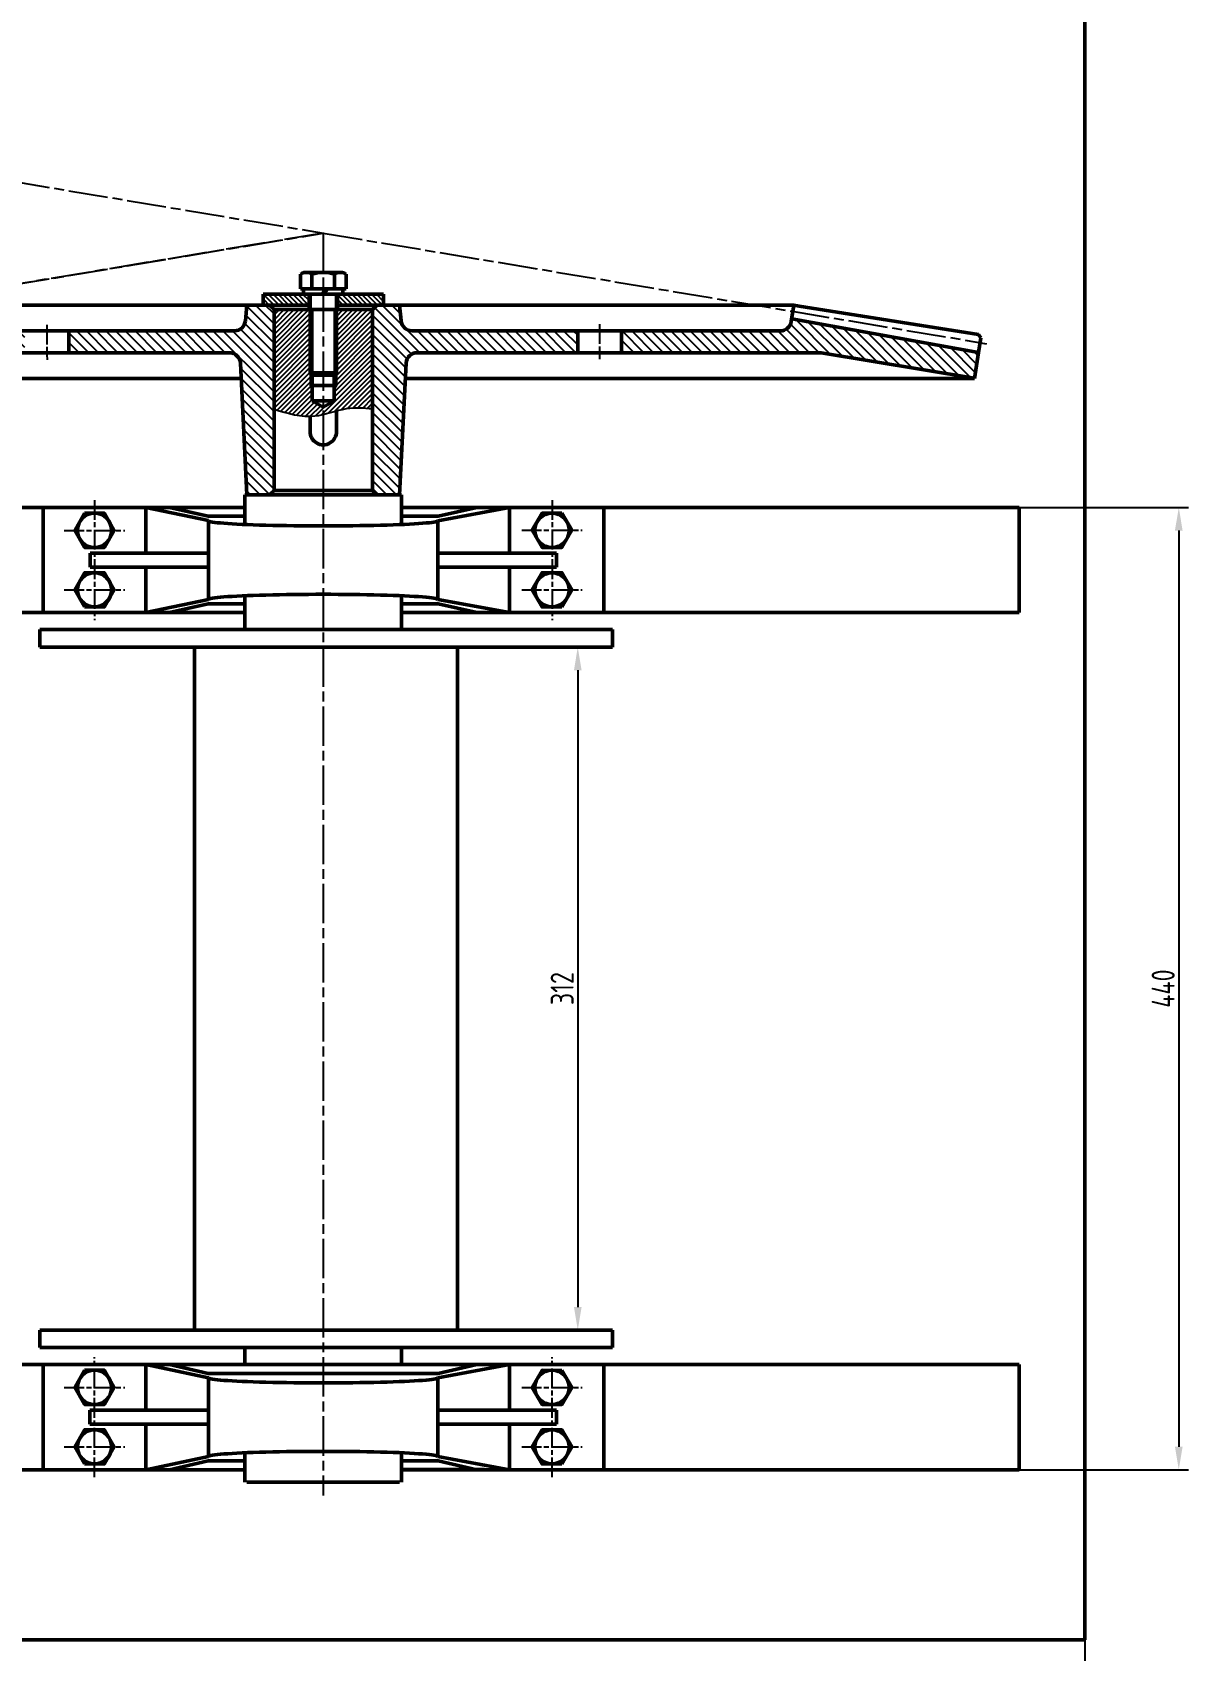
# Model space of a CAD drawing. Header units: millimetres. Extents: x -2161 to -582, y -4625 to -3434.
# Drawn here: x -1771.7 to -1595.8, y -4225 to -3978.8 of the extents above; entities that cross this region are included whole.
import ezdxf

# ---------------------------------------------------------------- set-up
doc = ezdxf.new("R2010")
doc.units = ezdxf.units.MM
doc.header["$LTSCALE"] = 0.5
doc.linetypes.add('AM_ISO08W050', pattern=[18, 12, -1.5, 3, -1.5])
doc.linetypes.add('AM_ISO08W050x2', pattern=[9, 6, -0.75, 1.5, -0.75])
for name, color, linetype, lineweight in [('AM_0', 7, 'Continuous', 50), ('AM_0N', 7, 'Continuous', 50), ('AM_4', 3, 'Continuous', 25), ('AM_4N', 3, 'Continuous', 25), ('AM_7', 4, 'AM_ISO08W050', 25), ('Đường tâm', 4, 'AM_ISO08W050', 25)]:
    doc.layers.add(name, color=color, linetype=linetype, lineweight=lineweight)
doc.styles.add('MyTemplate', font='tcvn+7284-2003i.ttf', dxfattribs={"width": 0.8, "height": 3.5})
doc.dimstyles.new('Copy of MyTemplate', dxfattribs={"dimtxt": 3.5, "dimasz": 3.5, "dimexe": 1.5, "dimexo": 0, "dimtad": 1, "dimtoh": 1, "dimdec": 0, "dimlfac": 3.003, "dimdsep": 46, "dimtxsty": 'MyTemplate', "dimcen": 5, "dimclrd": 3, "dimclre": 3, "dimclrt": 1, "dimadec": 0, "dimazin": 0, "dimtfac": 1, "dimtdec": 0, "dimtmove": 0, "dimatfit": 3, "dimfxl": 1, "dimlwd": 25, "dimlwe": 25, "dimarcsym": 0})

# ---------------------------------------------------------------- blocks, each defined once
blk = doc.blocks.new('*D10')
at = {"layer": 'AM_0', "color": 3, "lineweight": 25, "transparency": 16777216}
for p, q in [((-2027.88, -4223.3), (-2027.88, -4242.95)), ((-1611.61, -4223.3), (-1611.61, -4242.95)), ((-2024.38, -4241.45), (-1615.11, -4241.45))]:
    blk.add_line(p, q, dxfattribs=at)
at = {"layer": 'AM_0', "color": 3, "transparency": 16777216}
for points in [[(-2024.38, -4240.87), (-2024.38, -4242.04), (-2027.88, -4241.45)], [(-1615.11, -4240.87), (-1615.11, -4242.04), (-1611.61, -4241.45)]]:
    blk.add_solid(points, dxfattribs=at)
at = {"layer": 'Defpoints', "color": 0, "transparency": 16777216}
for p in [(-2027.88, -4223.3), (-1611.61, -4223.3), (-1611.61, -4241.45)]:
    blk.add_point(p, dxfattribs=at)
at = {"layer": 'AM_0', "color": 1, "transparency": 16777216, "insert": (-1819.74, -4239.08), "char_height": 3.5, "attachment_point": 5, "style": 'MyTemplate'}
blk.add_mtext('1250', dxfattribs=at)
blk = doc.blocks.new('*D11')
at = {"layer": 'AM_0', "color": 3, "lineweight": 25, "transparency": 16777216}
for p, q in [((-1621.6, -4051.07), (-1595.8, -4051.07)), ((-1597.3, -4054.57), (-1597.3, -4193.94)), ((-1621.6, -4197.44), (-1595.8, -4197.44))]:
    blk.add_line(p, q, dxfattribs=at)
at = {"layer": 'AM_0', "color": 3, "transparency": 16777216}
for points in [[(-1597.89, -4054.57), (-1596.72, -4054.57), (-1597.3, -4051.07)], [(-1597.89, -4193.94), (-1596.72, -4193.94), (-1597.3, -4197.44)]]:
    blk.add_solid(points, dxfattribs=at)
at = {"layer": 'Defpoints', "color": 0, "transparency": 16777216}
for p in [(-1621.6, -4051.07), (-1621.6, -4197.44), (-1597.3, -4197.44)]:
    blk.add_point(p, dxfattribs=at)
at = {"layer": 'AM_0', "color": 1, "transparency": 16777216, "insert": (-1599.68, -4124.25), "char_height": 3.5, "attachment_point": 5, "rotation": 90, "style": 'MyTemplate'}
blk.add_mtext('440', dxfattribs=at)
blk = doc.blocks.new('*D12')
at = {"layer": 'AM_0', "color": 3, "lineweight": 25, "transparency": 16777216}
for p, q in [((-1707.04, -4072.31), (-1687.24, -4072.31)), ((-1688.74, -4075.81), (-1688.74, -4172.7)), ((-1707.04, -4176.2), (-1687.24, -4176.2))]:
    blk.add_line(p, q, dxfattribs=at)
at = {"layer": 'AM_0', "color": 3, "transparency": 16777216}
for points in [[(-1689.32, -4075.81), (-1688.16, -4075.81), (-1688.74, -4072.31)], [(-1689.32, -4172.7), (-1688.16, -4172.7), (-1688.74, -4176.2)]]:
    blk.add_solid(points, dxfattribs=at)
at = {"layer": 'Defpoints', "color": 0, "transparency": 16777216}
for p in [(-1707.04, -4072.31), (-1707.04, -4176.2), (-1688.74, -4176.2)]:
    blk.add_point(p, dxfattribs=at)
at = {"layer": 'AM_0', "color": 1, "transparency": 16777216, "insert": (-1691.11, -4124.25), "char_height": 3.5, "attachment_point": 5, "rotation": 90, "style": 'MyTemplate'}
blk.add_mtext('312', dxfattribs=at)

msp = doc.modelspace()

# ---------------------------------------------------------------- hatches: boundary and pattern name
h = msp.add_hatch()
h.set_pattern_fill('ANSI31', color=1, scale=0.1665, angle=90)
h.set_pattern_definition([(135, (-1519.25647, -4030.35047), (-0.3738032, -0.3738032), [])])
h.paths.add_polyline_path([(-1736.62, -4018.62), (-1736.62, -4020.28), (-1729.62, -4020.28), (-1729.62, -4018.62)])
h.paths.add_polyline_path([(-1725.29, -4018.62), (-1725.29, -4020.28), (-1718.3, -4020.28), (-1718.3, -4018.62)])
h = msp.add_hatch()
h.set_pattern_fill('ANSI31', color=1, scale=0.33, angle=90)
h.paths.add_polyline_path([(-1772.84, -4024.18), (-1772.84, -4027.51), (-1802.94, -4027.51, 0.0413), (-1803.21, -4027.53), (-1826.52, -4031.42), (-1827.14, -4027.47), (-1798.73, -4022.35), (-1798.66, -4022.78, 0.368919), (-1797.02, -4024.18)])
h.paths.add_polyline_path([(-1766.18, -4024.18), (-1766.18, -4027.51), (-1741.74, -4027.51, -0.399656), (-1740.07, -4029.09), (-1739.07, -4049.15), (-1735.62, -4049.15), (-1734.95, -4048.48), (-1734.95, -4020.95), (-1735.62, -4020.28), (-1739.07, -4020.28), (-1739.31, -4022.68, -0.385314), (-1740.97, -4024.18)])
h.paths.add_polyline_path([(-1713.95, -4024.18, -0.385314), (-1715.61, -4022.68), (-1715.85, -4020.28), (-1719.3, -4020.28), (-1719.97, -4020.95), (-1719.97, -4048.48), (-1719.3, -4049.15), (-1715.85, -4049.15), (-1714.84, -4029.09, -0.399656), (-1713.18, -4027.51), (-1688.74, -4027.51), (-1688.74, -4024.18)])
h.paths.add_polyline_path([(-1682.08, -4024.18), (-1682.08, -4027.51), (-1651.98, -4027.51, -0.0413), (-1651.7, -4027.53), (-1628.4, -4031.42), (-1627.78, -4027.47), (-1656.19, -4022.35), (-1656.26, -4022.78, -0.368919), (-1657.9, -4024.18)])
h = msp.add_hatch()
h.set_pattern_fill('ANSI31', color=1, scale=0.1665)
h.set_pattern_definition([(45, (-1519.25647, -4030.35047), (-0.3738032, 0.3738032), [])])
edge = h.paths.add_edge_path()
edge.add_spline(control_points=[(-1734.95, -4036.12), (-1732.87, -4036.74), (-1729.15, -4037.86), (-1724.28, -4035.71), (-1721.29, -4035.93), (-1719.97, -4036.02)], knot_values=[0, 0, 0, 0, 18.865874, 33.77377, 45.64077, 45.64077, 45.64077, 45.64077], degree=3, periodic=0)
edge.add_line((-1719.97, -4036.02), (-1719.97, -4020.95))
edge.add_line((-1719.97, -4020.95), (-1725.29, -4020.95))
edge.add_line((-1725.29, -4020.95), (-1725.29, -4021.07))
edge.add_line((-1725.29, -4021.07), (-1725.46, -4021.16))
edge.add_line((-1725.46, -4021.16), (-1725.46, -4030.58))
edge.add_line((-1725.46, -4030.58), (-1725.46, -4032.49))
edge.add_line((-1725.46, -4032.49), (-1725.78, -4033.07))
edge.add_line((-1725.78, -4033.07), (-1725.78, -4034.82))
edge.add_line((-1725.78, -4034.82), (-1727.46, -4035.79))
edge.add_line((-1727.46, -4035.79), (-1729.14, -4034.82))
edge.add_line((-1729.14, -4034.82), (-1729.14, -4033.07))
edge.add_line((-1729.14, -4033.07), (-1729.46, -4032.49))
edge.add_line((-1729.46, -4032.49), (-1729.46, -4030.58))
edge.add_line((-1729.46, -4030.58), (-1729.46, -4021.16))
edge.add_line((-1729.46, -4021.16), (-1729.62, -4021.07))
edge.add_line((-1729.62, -4021.07), (-1729.62, -4020.95))
edge.add_line((-1729.62, -4020.95), (-1734.95, -4020.95))
edge.add_line((-1734.95, -4020.95), (-1734.95, -4036.12))

# ---------------------------------------------------------------- linework, layer by layer
msp.add_line((-1682.08, -4024.18), (-1688.74, -4024.18))
at = {"layer": 'AM_0'}
for p, q in [((-1611.61, -4223.3), (-1611.61, -3823.7)), ((-1736.62, -4020.28), (-1736.62, -4018.62)), ((-1736.62, -4018.62), (-1718.3, -4018.62)), ((-1729.62, -4018.62), (-1729.62, -4021.07)), ((-1725.46, -4018.62), (-1729.46, -4018.62)), ((-1729.46, -4018.62), (-1729.46, -4020.95)), ((-1728.61, -4017.78), (-1726.31, -4017.78)), ((-1726.79, -4018.62), (-1727.46, -4018.62)), ((-1725.46, -4020.95), (-1725.46, -4018.62)), ((-1725.29, -4018.62), (-1725.29, -4021.07)), ((-1718.3, -4018.62), (-1718.3, -4020.28)), ((-1799.06, -4020.28), (-1729.62, -4020.28)), ((-1766.18, -4020.25), (-1766.18, -4020.28)), ((-1739.07, -4020.28), (-1739.74, -4020.28)), ((-1739.31, -4022.68), (-1739.07, -4020.28)), ((-1729.62, -4020.28), (-1736.62, -4020.28)), ((-1734.95, -4020.95), (-1735.62, -4020.28)), ((-1734.95, -4020.95), (-1734.95, -4048.48)), ((-1734.95, -4020.95), (-1729.62, -4020.95)), ((-1729.46, -4021.16), (-1729.62, -4021.07)), ((-1729.46, -4020.95), (-1727.46, -4020.95)), ((-1725.46, -4020.95), (-1727.46, -4020.95)), ((-1725.46, -4021.16), (-1725.29, -4021.07)), ((-1655.86, -4020.28), (-1725.29, -4020.28)), ((-1719.97, -4020.95), (-1725.29, -4020.95)), ((-1719.97, -4020.95), (-1719.3, -4020.28)), ((-1719.97, -4020.95), (-1719.97, -4048.48)), ((-1715.85, -4020.28), (-1715.18, -4020.28)), ((-1715.61, -4022.68), (-1715.85, -4020.28)), ((-1688.74, -4020.25), (-1688.74, -4020.28)), ((-1682.08, -4020.25), (-1682.08, -4020.28)), ((-1655.86, -4020.28), (-1656.26, -4022.78)), ((-1627.78, -4027.47), (-1656.19, -4022.35)), ((-1655.86, -4020.28), (-1655.06, -4020.41)), ((-1627.76, -4024.74), (-1655.06, -4020.41)), ((-1740.97, -4024.18), (-1797.02, -4024.18)), ((-1766.18, -4024.18), (-1766.18, -4027.51)), ((-1713.95, -4024.18), (-1657.9, -4024.18)), ((-1688.74, -4024.18), (-1688.74, -4027.51)), ((-1682.08, -4024.18), (-1682.08, -4027.51)), ((-1627.76, -4024.74), (-1627.4, -4025.24)), ((-1741.74, -4027.51), (-1802.94, -4027.51)), ((-1713.18, -4027.51), (-1651.98, -4027.51)), ((-1627.78, -4027.47), (-1628.4, -4031.42)), ((-1627.4, -4025.24), (-1627.78, -4027.47)), ((-1740.07, -4029.09), (-1739.07, -4049.15)), ((-1714.84, -4029.09), (-1715.85, -4049.15)), ((-1651.7, -4027.53), (-1628.43, -4031.41)), ((-1826.52, -4031.42), (-1739.96, -4031.42)), ((-1766.18, -4031.42), (-1766.18, -4031.45)), ((-1729.14, -4030.9), (-1729.14, -4034.82)), ((-1725.78, -4030.9), (-1725.78, -4034.82)), ((-1628.4, -4031.42), (-1714.96, -4031.42)), ((-1688.74, -4031.42), (-1688.74, -4031.45)), ((-1682.08, -4031.42), (-1682.08, -4031.45)), ((-1725.46, -4032.49), (-1729.46, -4032.49)), ((-1727.46, -4035.79), (-1729.14, -4034.82)), ((-1725.78, -4034.82), (-1729.14, -4034.82)), ((-1727.46, -4035.79), (-1725.78, -4034.82)), ((-1729.46, -4037.19), (-1729.46, -4039.6)), ((-1725.46, -4036.36), (-1725.46, -4039.6)), ((-1715.54, -4049.15), (-1739.37, -4049.15)), ((-1739.37, -4049.15), (-1739.37, -4053.64)), ((-1739.07, -4049.15), (-1727.46, -4049.15)), ((-1734.95, -4048.48), (-1735.62, -4049.15)), ((-1734.95, -4048.48), (-1727.46, -4048.48)), ((-1719.97, -4048.48), (-1727.46, -4048.48)), ((-1715.85, -4049.15), (-1727.46, -4049.15)), ((-1727.46, -4049.15), (-1719.97, -4049.15)), ((-1719.94, -4048.48), (-1727.44, -4048.48)), ((-1715.82, -4049.15), (-1727.44, -4049.15)), ((-1719.97, -4048.48), (-1719.3, -4049.15)), ((-1719.94, -4048.48), (-1719.28, -4049.15)), ((-1715.54, -4049.15), (-1715.54, -4053.64)), ((-1770.08, -4051.07), (-1829.75, -4051.07)), ((-1770.08, -4051.07), (-1754.43, -4051.07)), ((-1770.08, -4067.05), (-1770.08, -4051.07)), ((-1744.9, -4053.06), (-1754.43, -4051.07)), ((-1754.43, -4051.07), (-1739.37, -4051.07)), ((-1754.43, -4058), (-1754.43, -4051.07)), ((-1739.37, -4051.07), (-1750.84, -4051.07)), ((-1750.84, -4051.07), (-1744.95, -4052.4)), ((-1715.54, -4051.07), (-1699.15, -4051.07)), ((-1702.91, -4051.08), (-1715.54, -4051.08)), ((-1699.15, -4051.07), (-1710.02, -4053.07)), ((-1704.08, -4051.07), (-1709.96, -4052.4)), ((-1684.77, -4051.07), (-1699.15, -4051.07)), ((-1699.15, -4051.07), (-1684.77, -4051.07)), ((-1699.15, -4058), (-1699.15, -4051.07)), ((-1684.77, -4051.07), (-1684.77, -4051.07)), ((-1684.77, -4067.05), (-1684.77, -4051.07)), ((-1684.77, -4051.07), (-1621.6, -4051.07)), ((-1621.6, -4051.07), (-1621.6, -4067.05)), ((-1744.95, -4052.4), (-1739.37, -4052.4)), ((-1744.9, -4053.06), (-1744.9, -4065.06)), ((-1715.54, -4052.4), (-1709.96, -4052.4)), ((-1710.02, -4065.06), (-1710.02, -4053.07)), ((-1762.9, -4058), (-1744.9, -4058)), ((-1762.9, -4060.13), (-1762.9, -4058)), ((-1755.73, -4058), (-1755.76, -4058)), ((-1744.9, -4058), (-1744.9, -4059.06)), ((-1744.9, -4059.06), (-1744.9, -4060.13)), ((-1691.96, -4058), (-1710.02, -4058)), ((-1710.02, -4058), (-1710.02, -4059.06)), ((-1710.02, -4058), (-1699.15, -4058)), ((-1710.02, -4059.06), (-1710.02, -4060.13)), ((-1699.15, -4058), (-1691.96, -4058)), ((-1699.15, -4058), (-1699.15, -4058)), ((-1699.15, -4058), (-1699.15, -4058)), ((-1691.96, -4058), (-1691.96, -4059.06)), ((-1691.96, -4059.06), (-1691.96, -4060.13)), ((-1744.9, -4060.13), (-1762.9, -4060.13)), ((-1755.76, -4060.13), (-1744.9, -4060.13)), ((-1754.43, -4067.05), (-1754.43, -4060.13)), ((-1744.9, -4060.13), (-1744.9, -4060.13)), ((-1710.02, -4060.13), (-1691.96, -4060.13)), ((-1710.02, -4060.13), (-1710.02, -4060.13)), ((-1699.15, -4060.13), (-1710.02, -4060.13)), ((-1699.15, -4067.05), (-1699.15, -4060.13)), ((-1699.15, -4060.13), (-1699.15, -4060.13)), ((-1691.96, -4060.13), (-1699.15, -4060.13)), ((-1691.96, -4060.13), (-1691.96, -4060.13)), ((-1754.43, -4067.05), (-1744.9, -4065.06)), ((-1750.83, -4067.05), (-1744.95, -4065.73)), ((-1744.95, -4065.73), (-1739.37, -4065.72)), ((-1739.37, -4064.48), (-1739.37, -4068.94)), ((-1715.54, -4064.48), (-1715.54, -4069.64)), ((-1715.54, -4065.72), (-1709.96, -4065.72)), ((-1710.02, -4065.06), (-1699.15, -4067.05)), ((-1704.08, -4067.05), (-1709.96, -4065.72)), ((-1770.08, -4067.05), (-1832.06, -4067.05)), ((-1739.37, -4067.05), (-1770.08, -4067.05)), ((-1770.08, -4067.05), (-1770.08, -4067.05)), ((-1770.08, -4067.05), (-1754.43, -4067.05)), ((-1750.84, -4067.04), (-1739.37, -4067.04)), ((-1739.37, -4069.64), (-1739.37, -4067.04)), ((-1739.37, -4068.94), (-1739.37, -4069.64)), ((-1715.54, -4067.04), (-1702.91, -4067.04)), ((-1699.15, -4067.05), (-1715.54, -4067.05)), ((-1684.77, -4067.05), (-1699.15, -4067.05)), ((-1684.77, -4067.05), (-1621.6, -4067.05)), ((-1770.6, -4069.64), (-1683.48, -4069.64)), ((-1770.6, -4069.64), (-1770.6, -4072.31)), ((-1683.48, -4069.64), (-1683.48, -4072.31)), ((-1770.6, -4072.31), (-1683.48, -4072.31)), ((-1747.04, -4072.31), (-1747.04, -4176.2)), ((-1707.04, -4072.31), (-1707.04, -4176.2)), ((-1770.6, -4176.2), (-1683.48, -4176.2)), ((-1770.6, -4176.2), (-1770.6, -4178.87)), ((-1683.48, -4176.2), (-1683.48, -4178.87)), ((-1770.6, -4178.87), (-1683.48, -4178.87)), ((-1739.37, -4178.87), (-1739.37, -4181.46)), ((-1715.54, -4178.87), (-1715.54, -4181.46)), ((-1770.08, -4181.46), (-1833.39, -4181.46)), ((-1739.37, -4181.45), (-1770.08, -4181.45)), ((-1770.08, -4181.45), (-1770.08, -4181.46)), ((-1770.08, -4181.46), (-1770.08, -4197.44)), ((-1770.08, -4181.46), (-1754.43, -4181.46)), ((-1754.43, -4181.46), (-1744.9, -4183.45)), ((-1754.43, -4181.46), (-1754.43, -4188.38)), ((-1750.84, -4181.46), (-1739.37, -4181.46)), ((-1750.83, -4181.45), (-1744.95, -4182.78)), ((-1715.54, -4181.45), (-1739.37, -4181.45)), ((-1739.37, -4181.46), (-1715.54, -4181.46)), ((-1699.15, -4181.45), (-1715.54, -4181.45)), ((-1715.54, -4181.46), (-1702.91, -4181.46)), ((-1710.02, -4183.45), (-1699.15, -4181.45)), ((-1704.08, -4181.46), (-1709.96, -4182.79)), ((-1699.15, -4181.45), (-1699.15, -4188.38)), ((-1684.77, -4181.45), (-1699.15, -4181.45)), ((-1684.77, -4181.45), (-1684.77, -4197.44)), ((-1684.77, -4181.45), (-1621.6, -4181.45)), ((-1621.6, -4181.45), (-1621.6, -4197.44)), ((-1744.95, -4182.78), (-1709.96, -4182.79)), ((-1744.9, -4195.44), (-1744.9, -4183.45)), ((-1710.02, -4183.45), (-1710.02, -4195.44)), ((-1762.9, -4188.38), (-1762.96, -4188.38)), ((-1762.96, -4188.38), (-1762.96, -4190.51)), ((-1744.9, -4188.38), (-1762.9, -4188.38)), ((-1755.76, -4188.38), (-1744.9, -4188.38)), ((-1744.9, -4189.45), (-1744.9, -4188.38)), ((-1744.9, -4188.38), (-1744.9, -4188.38)), ((-1744.9, -4190.51), (-1744.9, -4189.45)), ((-1710.02, -4188.38), (-1691.96, -4188.38)), ((-1710.02, -4188.38), (-1710.02, -4188.38)), ((-1710.02, -4189.45), (-1710.02, -4188.38)), ((-1699.15, -4188.38), (-1710.02, -4188.38)), ((-1710.02, -4190.51), (-1710.02, -4189.45)), ((-1699.15, -4188.38), (-1699.15, -4188.38)), ((-1691.96, -4188.38), (-1699.15, -4188.38)), ((-1691.96, -4189.45), (-1691.96, -4188.38)), ((-1691.96, -4188.38), (-1691.96, -4188.38)), ((-1691.96, -4190.51), (-1691.96, -4189.45)), ((-1762.96, -4190.51), (-1762.9, -4190.51)), ((-1762.9, -4190.51), (-1744.9, -4190.51)), ((-1755.73, -4190.51), (-1755.76, -4190.51)), ((-1754.43, -4190.51), (-1754.43, -4197.44)), ((-1691.96, -4190.51), (-1710.02, -4190.51)), ((-1710.02, -4190.51), (-1699.15, -4190.51)), ((-1699.15, -4190.51), (-1699.15, -4197.44)), ((-1699.15, -4190.51), (-1691.96, -4190.51)), ((-1699.15, -4190.51), (-1699.15, -4190.51)), ((-1699.15, -4190.51), (-1699.15, -4190.51)), ((-1739.37, -4199.36), (-1739.37, -4194.87)), ((-1715.54, -4199.36), (-1715.54, -4194.86)), ((-1744.9, -4195.44), (-1754.43, -4197.44)), ((-1750.84, -4197.44), (-1744.95, -4196.11)), ((-1744.95, -4196.11), (-1739.37, -4196.11)), ((-1715.54, -4196.11), (-1709.96, -4196.11)), ((-1699.15, -4197.44), (-1710.02, -4195.44)), ((-1704.08, -4197.44), (-1709.96, -4196.11)), ((-1770.08, -4197.44), (-1833.39, -4197.44)), ((-1770.08, -4197.44), (-1754.43, -4197.44)), ((-1754.43, -4197.44), (-1739.37, -4197.44)), ((-1739.37, -4197.43), (-1750.84, -4197.44)), ((-1739.07, -4199.36), (-1727.46, -4199.36)), ((-1715.85, -4199.36), (-1727.46, -4199.36)), ((-1727.46, -4199.36), (-1719.97, -4199.36)), ((-1702.91, -4197.43), (-1715.54, -4197.43)), ((-1715.54, -4197.44), (-1699.15, -4197.44)), ((-1684.77, -4197.44), (-1699.15, -4197.44)), ((-1699.15, -4197.44), (-1684.77, -4197.44)), ((-1684.77, -4197.44), (-1684.77, -4197.44)), ((-1684.77, -4197.44), (-1621.6, -4197.44)), ((-1611.61, -4223.3), (-2027.88, -4223.3))]:
    msp.add_line(p, q, dxfattribs=at)
for points in [[(-1763.76, -4051.94), (-1765.26, -4054.54), (-1763.76, -4057.13), (-1760.76, -4057.13), (-1759.26, -4054.54), (-1760.76, -4051.94)], [(-1691.16, -4051.93), (-1689.66, -4054.53), (-1691.16, -4057.13), (-1694.16, -4057.13), (-1695.66, -4054.53), (-1694.16, -4051.94)], [(-1763.76, -4066.19), (-1765.26, -4063.59), (-1763.76, -4060.99), (-1760.76, -4060.99), (-1759.26, -4063.59), (-1760.76, -4066.19)], [(-1691.16, -4066.18), (-1689.66, -4063.58), (-1691.16, -4060.99), (-1694.16, -4060.99), (-1695.66, -4063.59), (-1694.16, -4066.18)], [(-1763.76, -4182.32), (-1765.26, -4184.92), (-1763.76, -4187.52), (-1760.76, -4187.52), (-1759.26, -4184.92), (-1760.76, -4182.32)], [(-1691.16, -4182.33), (-1689.66, -4184.92), (-1691.16, -4187.52), (-1694.16, -4187.52), (-1695.66, -4184.92), (-1694.16, -4182.32)], [(-1763.76, -4196.57), (-1765.26, -4193.97), (-1763.76, -4191.37), (-1760.76, -4191.37), (-1759.26, -4193.97), (-1760.76, -4196.57)], [(-1691.16, -4196.57), (-1689.66, -4193.98), (-1691.16, -4191.38), (-1694.16, -4191.38), (-1695.66, -4193.97), (-1694.16, -4196.57)]]:
    msp.add_lwpolyline(points, close=True, dxfattribs=at)
for centre in [(-1762.26, -4054.54), (-1692.66, -4054.53), (-1762.26, -4063.59), (-1692.66, -4063.59), (-1762.26, -4184.92), (-1692.66, -4184.92), (-1762.26, -4193.97), (-1692.66, -4193.97)]:
    msp.add_circle(centre, 2.6, dxfattribs=at)
for centre, radius, start, end in [((-1740.97, -4022.52), 1.67, 270, 354.2894), ((-1713.95, -4022.52), 1.67, 185.7106, 270), ((-1657.9, -4022.52), 1.67, 270, 351), ((-1741.74, -4029.18), 1.67, 2.8624, 90), ((-1713.18, -4029.18), 1.67, 90, 177.1376), ((-1651.98, -4029.18), 1.67, 80.54, 90), ((-1727.46, -4039.53), 2, 178.0076, 1.9924)]:
    msp.add_arc(centre, radius, start, end, dxfattribs=at)
at = {"layer": 'AM_0', "extrusion": (0, 0, -1)}
for centre, major_axis, ratio, start_param, end_param in [((-1727.46, -4053.07), (-17.44, 0), 0.045344, -3.141598, -0.000005), ((-1727.46, -4065.06), (17.44, 0), 0.045317, -3.141593, 0)]:
    msp.add_ellipse(centre, major_axis=major_axis, ratio=ratio, start_param=start_param, end_param=end_param, dxfattribs=at)
at = {"layer": 'AM_0'}
for centre, major_axis, ratio, start_param, end_param in [((-1727.46, -4183.45), (17.44, 0), 0.045317, -3.141593, 0), ((-1727.46, -4195.44), (-17.44, 0), 0.045344, -3.141598, -0.000005)]:
    msp.add_ellipse(centre, major_axis=major_axis, ratio=ratio, start_param=start_param, end_param=end_param, dxfattribs=at)
at = {"layer": 'AM_0N'}
for p, q in [((-1730.92, -4015.56), (-1730.46, -4015.29)), ((-1730.92, -4015.56), (-1730.92, -4017.78)), ((-1730.46, -4015.29), (-1724.46, -4015.29)), ((-1729.19, -4015.56), (-1729.19, -4017.78)), ((-1725.73, -4015.56), (-1725.73, -4017.78)), ((-1724, -4015.56), (-1724.46, -4015.29)), ((-1724, -4015.56), (-1724, -4017.78)), ((-1730.46, -4017.78), (-1730.92, -4017.78)), ((-1730.46, -4017.78), (-1727.14, -4017.78)), ((-1730.46, -4018.62), (-1730.46, -4017.78)), ((-1730.46, -4018.62), (-1727.62, -4018.62)), ((-1727.62, -4018.62), (-1727.14, -4017.78)), ((-1727.29, -4018.62), (-1726.81, -4017.78)), ((-1727.29, -4018.62), (-1724.46, -4018.62)), ((-1726.81, -4017.78), (-1727.14, -4017.78)), ((-1727.14, -4017.78), (-1726.81, -4017.78)), ((-1726.81, -4017.78), (-1724.46, -4017.78)), ((-1724, -4017.78), (-1724.46, -4017.78)), ((-1724.46, -4017.78), (-1724.46, -4018.62)), ((-1729.46, -4020.95), (-1729.46, -4030.58)), ((-1725.46, -4020.95), (-1729.46, -4020.95)), ((-1725.46, -4020.95), (-1725.46, -4030.58)), ((-1729.46, -4030.58), (-1729.1, -4030.94)), ((-1725.46, -4030.58), (-1729.46, -4030.58)), ((-1725.82, -4030.94), (-1729.1, -4030.94)), ((-1725.82, -4030.94), (-1725.46, -4030.58))]:
    msp.add_line(p, q, dxfattribs=at)
at = {"layer": 'AM_0N', "extrusion": (0, 0, -1)}
for centre, radius, start, end in [((1730.05, -4016.82), 1.53, 64.4469, 124.4469), ((1727.46, -4021.01), 5.72, 72.3875, 107.6125), ((1724.86, -4016.82), 1.53, 55.5531, 115.5531)]:
    msp.add_arc(centre, radius, start, end, dxfattribs=at)
at = {"layer": 'AM_4'}
for p, q in [((-1729.46, -4030.58), (-1729.46, -4032.49)), ((-1725.46, -4030.58), (-1725.46, -4032.49)), ((-1729.46, -4032.49), (-1729.14, -4033.07)), ((-1725.46, -4032.49), (-1725.78, -4033.07))]:
    msp.add_line(p, q, dxfattribs=at)
msp.add_spline([(-1734.95, -4036.12), (-1728.75, -4037.14), (-1723.92, -4036.02), (-1719.97, -4036.02)], degree=3, dxfattribs=at)
at = {"layer": 'AM_4N'}
for p, q in [((-1729.1, -4020.95), (-1729.46, -4020.59)), ((-1729.1, -4020.95), (-1729.1, -4030.94)), ((-1725.82, -4020.95), (-1725.46, -4020.59)), ((-1725.82, -4020.95), (-1725.82, -4030.94))]:
    msp.add_line(p, q, dxfattribs=at)
at = {"layer": 'AM_7'}
msp.add_line((-1727.47, -4009.32), (-1727.46, -4201.36), dxfattribs=at)
at = {"layer": 'AM_7', "linetype": 'AM_ISO08W050x2'}
for p, q in [((-1762.26, -4049.94), (-1762.26, -4059.13)), ((-1692.66, -4049.94), (-1692.66, -4059.13)), ((-1766.86, -4054.54), (-1757.66, -4054.54)), ((-1697.26, -4054.53), (-1688.06, -4054.53)), ((-1762.26, -4058.99), (-1762.26, -4068.19)), ((-1692.66, -4058.99), (-1692.66, -4068.18)), ((-1766.86, -4063.59), (-1757.66, -4063.59)), ((-1697.26, -4063.59), (-1688.06, -4063.59)), ((-1762.26, -4189.52), (-1762.26, -4180.32)), ((-1692.66, -4189.52), (-1692.66, -4180.32)), ((-1766.86, -4184.92), (-1757.66, -4184.92)), ((-1697.26, -4184.92), (-1688.06, -4184.92)), ((-1762.26, -4198.57), (-1762.26, -4189.37)), ((-1692.66, -4198.57), (-1692.66, -4189.38)), ((-1766.86, -4193.97), (-1757.66, -4193.97)), ((-1697.26, -4193.97), (-1688.06, -4193.97))]:
    msp.add_line(p, q, dxfattribs=at)
at = {"layer": 'Đường tâm'}
for p, q in [((-1828.33, -3992.51), (-1727.45, -4009.32)), ((-1828.38, -4026.14), (-1727.45, -4009.32)), ((-1727.45, -4009.32), (-1828.38, -4026.14)), ((-1828.33, -4026.13), (-1727.45, -4009.32)), ((-1727.47, -4009.32), (-1626.54, -4026.14))]:
    msp.add_line(p, q, dxfattribs=at)
at = {"layer": 'Đường tâm', "linetype": 'AM_ISO08W050x2'}
for p, q in [((-1769.5, -4023.27), (-1769.49, -4028.59)), ((-1685.41, -4023.18), (-1685.41, -4028.51))]:
    msp.add_line(p, q, dxfattribs=at)

# ---------------------------------------------------------------- dimensions: what is measured, and where the dimension line sits
at = {"layer": 'AM_0'}
for base, p1, p2, picture, middle in [((-1597.3, -4197.44), (-1621.6, -4051.07), (-1621.6, -4197.44), '*D11', (-1599.68, -4124.25)), ((-1688.74, -4176.2), (-1707.04, -4072.31), (-1707.04, -4176.2), '*D12', (-1691.11, -4124.25))]:
    dim = msp.add_linear_dim(base=base, p1=p1, p2=p2, angle=90, dimstyle='Copy of MyTemplate', dxfattribs=at)
    dim.commit()
    dim.dimension.update_dxf_attribs({"geometry": picture, "text_midpoint": middle})
dim = msp.add_linear_dim(base=(-1611.61, -4241.45), p1=(-2027.88, -4223.3), p2=(-1611.61, -4223.3), dimstyle='Copy of MyTemplate', dxfattribs=at)
dim.commit()
dim.dimension.update_dxf_attribs({"geometry": '*D10', "text_midpoint": (-1819.74, -4239.08)})

doc.saveas('drawing.dxf')
